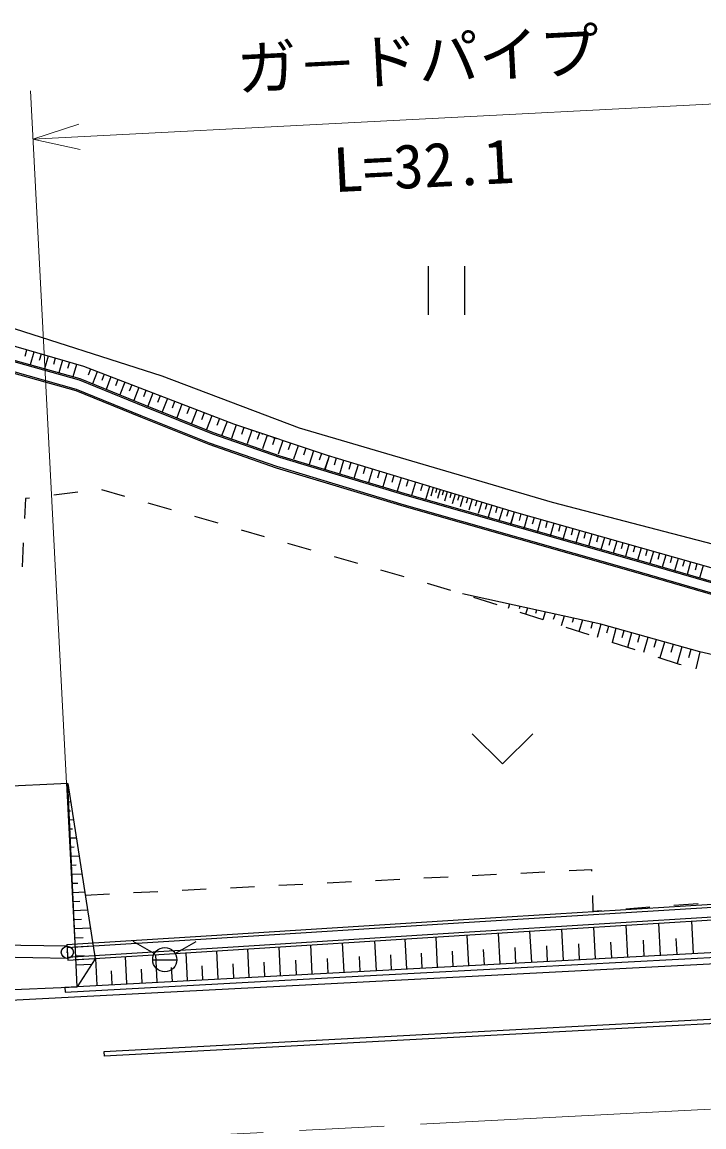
# Model space of a CAD drawing. Units: millimetres, scale not verified. Extents: x 40000 to 680000, y 20000 to 380000.
# Drawn here: x 309175 to 337322, y 299188 to 344831 of the extents above; entities that cross this region are included whole.
import ezdxf
from ezdxf.enums import TextEntityAlignment as Align

# ---------------------------------------------------------------- set-up
doc = ezdxf.new("R2010")
doc.units = ezdxf.units.MM
doc.header["$LTSCALE"] = 1000
doc.header["$PDMODE"] = 32
doc.header["$PDSIZE"] = 500
doc.linetypes.add('CHAIN', pattern=[18.5, 12, -1.5, 3.5, -1.5])
for name, color, linetype, lineweight in [('S-BGD', 7, 'Continuous', 25), ('S-BMK', 2, 'CHAIN', 13), ('S-STR-HTXT', 7, 'Continuous', 13)]:
    doc.layers.add(name, color=color, linetype=linetype, lineweight=lineweight)
doc.styles.add('@ＭＳ ゴシック', font='')
doc.styles.add('ＭＳ ゴシック', font='')
doc.styles.get('@ＭＳ ゴシック').set_extended_font_data('@MS Gothic')
doc.styles.get('ＭＳ ゴシック').set_extended_font_data('MS Gothic')

msp = doc.modelspace()

# ---------------------------------------------------------------- linework, layer by layer
at = {"layer": 'S-BGD'}
for p, q in [((325935, 334743), (325935, 332743)), ((327435, 334743), (327435, 332743)), ((307961, 332450), (314950, 330213)), ((311725, 330603), (306071, 332242)), ((311550, 330035), (307650, 331125)), ((311569, 330092), (307663, 331184)), ((309362, 331284), (309286, 331018)), ((309660, 331198), (309507, 330668)), ((309955, 331113), (309879, 330849)), ((310250, 331028), (310099, 330503)), ((310543, 330943), (310468, 330682)), ((311401, 329599), (307555, 330674)), ((311420, 329656), (307567, 330733)), ((310836, 330859), (310686, 330339)), ((311127, 330775), (311052, 330516)), ((311418, 330691), (311269, 330176)), ((317911, 328221), (311725, 330603)), ((312002, 330496), (311906, 330246)), ((314246, 328941), (311550, 330035)), ((314269, 328997), (311569, 330092)), ((312280, 330389), (312085, 329884)), ((312561, 330281), (312463, 330026)), ((312842, 330173), (312645, 329659)), ((313128, 330063), (313028, 329804)), ((314950, 330213), (320618, 328070)), ((314074, 328515), (311401, 329599)), ((314096, 328570), (311420, 329656)), ((313413, 329953), (313212, 329431)), ((313702, 329842), (313601, 329579)), ((313991, 329730), (313787, 329200)), ((314284, 329617), (314181, 329350)), ((314578, 329505), (314370, 328966)), ((314875, 329390), (314770, 329118)), ((315172, 329276), (314961, 328728)), ((315473, 329160), (315367, 328884)), ((317054, 327811), (314246, 328941)), ((317075, 327867), (314269, 328997)), ((315775, 329044), (315561, 328487)), ((316080, 328926), (315972, 328645)), ((316386, 328808), (316168, 328243)), ((316696, 328689), (316586, 328404)), ((316892, 327380), (314074, 328515)), ((316913, 327436), (314096, 328570)), ((317006, 328570), (316785, 327995)), ((317320, 328449), (317208, 328159)), ((317634, 328328), (317409, 327744)), ((318014, 328187), (317826, 327625)), ((321782, 326925), (317911, 328221)), ((319816, 326846), (317054, 327811)), ((319835, 326903), (317075, 327867)), ((318148, 328142), (318146, 328136)), ((318333, 328080), (318239, 327799)), ((318266, 328103), (318264, 328098)), ((318383, 328063), (318379, 328050)), ((318653, 327973), (318465, 327411)), ((318501, 328024), (318498, 328016)), ((318619, 327984), (318612, 327965)), ((318737, 327945), (318733, 327934)), ((318854, 327905), (318846, 327880)), ((318973, 327866), (318879, 327585)), ((318972, 327866), (318967, 327852)), ((319090, 327827), (319079, 327795)), ((319293, 327759), (319104, 327197)), ((319207, 327787), (319201, 327770)), ((319325, 327748), (319312, 327709)), ((320618, 328070), (331054, 325002)), ((319674, 326409), (316892, 327380)), ((319692, 326466), (316913, 327436)), ((319443, 327708), (319436, 327688)), ((319612, 327652), (319518, 327371)), ((319560, 327669), (319545, 327624)), ((319678, 327630), (319670, 327606)), ((319932, 327545), (319744, 326983)), ((320252, 327437), (320158, 327157)), ((320571, 327330), (320383, 326769)), ((325075, 325256), (319816, 326846)), ((325092, 325314), (319835, 326903)), ((320891, 327223), (320797, 326943)), ((321211, 327116), (321023, 326555)), ((321529, 327010), (321435, 326729)), ((321848, 326903), (321660, 326344)), ((321848, 326903), (321677, 326339)), ((329500, 324589), (321782, 326925)), ((322147, 326812), (322062, 326531)), ((324945, 324815), (319674, 326409)), ((324962, 324872), (319692, 326466)), ((322447, 326722), (322277, 326160)), ((322745, 326632), (322661, 326351)), ((323044, 326541), (322875, 325982)), ((323341, 326452), (323257, 326172)), ((323639, 326362), (323470, 325804)), ((323935, 326272), (323851, 325994)), ((324232, 326183), (324064, 325627)), ((324527, 326093), (324443, 325816)), ((324823, 326004), (324656, 325451)), ((325117, 325915), (325034, 325639)), ((313422, 325233), (312461, 325510)), ((325411, 325826), (325245, 325275)), ((325705, 325737), (325622, 325463)), ((325998, 325649), (325832, 325100)), ((326152, 325602), (326045, 325250)), ((326290, 325560), (326236, 325380)), ((326429, 325518), (326318, 325150)), ((326578, 325473), (326521, 325285)), ((309314, 325144), (309274, 324319)), ((309486, 325165), (309314, 325144)), ((311471, 325413), (310479, 325289)), ((334445, 322584), (325075, 325256)), ((334462, 322642), (325092, 325314)), ((326727, 325428), (326611, 325043)), ((326887, 325380), (326828, 325183)), ((327047, 325331), (326925, 324928)), ((327218, 325280), (327156, 325073)), ((327389, 325228), (327262, 324805)), ((327573, 325172), (327507, 324956)), ((327756, 325117), (327622, 324674)), ((327952, 325057), (327884, 324830)), ((328148, 324998), (328008, 324533)), ((331054, 325002), (347351, 320744)), ((315344, 324679), (314383, 324956)), ((334318, 322142), (324945, 324815)), ((334335, 322200), (324962, 324872)), ((328358, 324934), (328286, 324696)), ((328568, 324871), (328420, 324382)), ((328792, 324803), (328716, 324552)), ((329016, 324735), (328861, 324221)), ((329256, 324663), (329176, 324399)), ((329495, 324590), (329331, 324049)), ((329495, 324590), (329341, 324046)), ((347480, 319480), (329500, 324589)), ((317265, 324125), (316304, 324402)), ((329770, 324512), (329692, 324240)), ((330044, 324434), (329889, 323890)), ((330315, 324357), (330238, 324086)), ((330586, 324280), (330433, 323741)), ((330855, 324204), (330779, 323936)), ((331123, 324128), (330972, 323595)), ((319187, 323571), (318226, 323848)), ((331389, 324052), (331313, 323787)), ((331654, 323977), (331504, 323450)), ((331917, 323902), (331842, 323640)), ((332180, 323828), (332031, 323306)), ((332439, 323754), (332366, 323494)), ((332699, 323680), (332553, 323164)), ((309225, 323320), (309177, 322321)), ((321109, 323017), (320148, 323294)), ((332956, 323607), (332883, 323350)), ((333213, 323534), (333068, 323024)), ((333467, 323462), (333395, 323208)), ((333722, 323389), (333578, 322885)), ((333973, 323318), (333902, 323067)), ((334225, 323246), (334083, 322748)), ((334477, 323175), (334406, 322926)), ((323030, 322463), (322070, 322740)), ((334729, 323103), (334587, 322606)), ((334982, 323031), (334911, 322782)), ((335236, 322959), (335093, 322459)), ((335491, 322887), (335419, 322636)), ((335745, 322814), (335602, 322311)), ((336002, 322741), (335930, 322489)), ((348817, 318412), (334445, 322584)), ((348830, 318470), (334462, 322642)), ((336258, 322669), (336114, 322162)), ((336516, 322595), (336444, 322341)), ((336774, 322522), (336629, 322013)), ((337033, 322448), (336960, 322193)), ((337292, 322375), (337147, 321863)), ((324952, 321908), (323991, 322186)), ((348712, 317963), (334318, 322142)), ((348726, 318022), (334335, 322200)), ((326874, 321354), (325913, 321631)), ((333072, 319953), (327351, 321217)), ((328781, 320751), (327830, 321061)), ((329303, 320786), (329246, 320600)), ((329728, 320692), (329697, 320592)), ((330682, 320132), (329731, 320442)), ((330038, 320623), (329962, 320367)), ((330410, 320541), (330365, 320393)), ((330775, 320460), (330669, 320136)), ((331178, 320371), (331098, 320153)), ((331552, 320289), (331430, 319888)), ((331936, 320204), (331878, 320027)), ((332307, 320122), (332163, 319649)), ((332729, 320037), (332650, 319785)), ((332584, 319512), (331633, 319822)), ((333072, 319953), (332918, 319403)), ((337156, 318809), (333072, 319953)), ((333382, 319866), (333303, 319585)), ((333692, 319779), (333531, 319204)), ((334013, 319689), (333931, 319395)), ((334334, 319599), (334166, 318997)), ((334668, 319506), (334582, 319198)), ((334486, 318893), (333535, 319203)), ((335001, 319413), (334825, 318782)), ((335347, 319316), (335257, 318993)), ((335693, 319219), (335509, 318560)), ((336052, 319118), (335958, 318781)), ((336411, 319018), (336218, 318329)), ((336784, 318914), (336687, 318568)), ((337156, 318809), (336996, 318108)), ((344495, 317129), (337156, 318809)), ((336319, 318296), (335436, 318583)), ((336388, 318277), (336319, 318296)), ((327758, 315431), (329008, 314181)), ((330258, 315431), (329008, 314181)), ((311066, 313372), (307070, 313192)), ((311443, 304980), (311066, 313372)), ((311066, 313372), (312191, 306133)), ((311100, 312623), (311182, 312626)), ((311117, 312248), (311179, 312251)), ((311134, 311873), (311298, 311881)), ((311151, 311499), (311253, 311503)), ((311167, 311124), (311414, 311135)), ((311184, 310750), (311328, 310756)), ((311201, 310375), (311530, 310390)), ((311218, 310000), (311403, 310009)), ((311235, 309626), (311646, 309644)), ((325764, 309472), (326763, 309522)), ((327762, 309572), (328761, 309623)), ((329759, 309673), (330758, 309723)), ((331757, 309774), (332682, 309820)), ((332682, 309820), (332684, 309747)), ((311251, 309251), (311478, 309261)), ((315777, 308968), (316776, 309018)), ((317774, 309069), (318773, 309119)), ((319772, 309169), (320771, 309220)), ((321769, 309270), (322768, 309321)), ((323767, 309371), (324766, 309421)), ((311268, 308876), (311762, 308899)), ((311782, 308767), (312781, 308817)), ((313780, 308867), (314778, 308918)), ((332717, 308747), (332738, 308106)), ((311285, 308502), (311552, 308514)), ((311302, 308127), (311877, 308153)), ((327619, 307766), (338530, 308441)), ((327627, 307642), (338537, 308316)), ((332738, 308106), (333095, 308131)), ((334093, 308203), (335090, 308274)), ((336088, 308346), (337085, 308417)), ((311319, 307753), (311627, 307766)), ((316767, 307081), (327619, 307766)), ((316775, 306957), (327627, 307642)), ((327652, 307242), (338563, 307917)), ((327660, 307118), (338571, 307792)), ((336893, 306351), (336822, 307684)), ((311336, 307378), (311993, 307408)), ((316800, 306557), (327652, 307242)), ((328908, 305924), (328840, 307191)), ((330212, 305994), (330143, 307271)), ((331526, 306064), (331457, 307352)), ((332852, 306135), (332782, 307434)), ((334188, 306206), (334118, 307517)), ((335535, 306279), (335464, 307600)), ((303482, 304151), (360405, 307121)), ((311025, 306652), (305982, 306738)), ((311021, 306726), (316767, 307081)), ((311021, 306726), (311061, 306077)), ((311029, 306601), (316775, 306957)), ((311352, 307003), (311702, 307019)), ((314632, 306347), (313766, 306847)), ((315498, 306347), (316364, 306847)), ((316808, 306433), (327660, 307118)), ((322470, 305581), (322407, 306788)), ((323800, 305650), (323734, 306871)), ((323800, 305650), (323736, 306872)), ((325060, 305718), (324994, 306950)), ((326331, 305786), (326265, 307030)), ((327614, 305855), (327547, 307111)), ((332189, 306099), (332154, 306746)), ((333520, 306171), (333485, 306823)), ((334862, 306243), (334826, 306900)), ((336214, 306315), (336179, 306978)), ((311053, 306202), (316800, 306557)), ((311061, 306077), (316808, 306433)), ((311369, 306629), (312109, 306662)), ((311386, 306254), (311732, 306270)), ((314750, 305176), (314691, 306304)), ((316007, 305242), (315947, 306383)), ((317275, 305309), (317214, 306463)), ((318555, 305376), (318494, 306543)), ((319848, 305443), (319786, 306624)), ((321153, 305512), (321090, 306706)), ((323800, 305650), (342463, 306649)), ((323810, 305451), (342474, 306450)), ((324430, 305684), (324397, 306298)), ((325696, 305752), (325662, 306371)), ((326973, 305820), (326939, 306445)), ((328261, 305889), (328227, 306520)), ((329560, 305959), (329526, 306595)), ((330869, 306029), (330835, 306670)), ((311056, 306151), (305973, 306238)), ((312191, 306133), (311393, 306097)), ((311403, 305879), (312045, 305908)), ((312191, 306133), (311443, 304980)), ((312272, 305046), (312215, 306149)), ((313505, 305111), (313447, 306226)), ((314565, 306097), (315565, 306097)), ((316641, 305275), (316611, 305849)), ((317915, 305342), (317885, 305922)), ((319201, 305409), (319171, 305996)), ((320500, 305478), (320469, 306071)), ((321811, 305546), (321780, 306147)), ((323135, 305616), (323103, 306223)), ((310942, 304958), (323800, 305650)), ((310953, 304758), (323810, 305451)), ((312889, 305079), (312860, 305633)), ((314128, 305144), (314098, 305705)), ((315378, 305209), (315349, 305776)), ((307447, 304801), (311443, 304980)), ((310942, 304958), (310953, 304758)), ((348108, 304203), (335220, 303499)), ((348118, 304023), (335230, 303320)), ((335220, 303499), (322342, 302807)), ((335230, 303320), (322352, 302627)), ((322342, 302807), (312552, 302288)), ((322352, 302627), (312562, 302108)), ((312552, 302288), (312562, 302108))]:
    msp.add_line(p, q, dxfattribs=at)
msp.add_circle((315065, 306097), 500, dxfattribs=at)
msp.add_point((311041, 306401), dxfattribs=at)
at = {"layer": 'S-BMK'}
msp.add_line((270193, 296406), (356825, 300926), dxfattribs=at)
at = {"layer": 'S-STR-HTXT'}
for p, q in [((311394, 305979), (309516, 341987)), ((309620, 339990), (341676, 341663)), ((311522, 340608), (309620, 339990)), ((309620, 339990), (311576, 339574))]:
    msp.add_line(p, q, dxfattribs=at)

# ---------------------------------------------------------------- texts
at = {"layer": 'S-STR-HTXT', "style": 'ＭＳ ゴシック'}
msp.add_text('ガ－ドパイプ', height=1833, rotation=2.987, dxfattribs=at).set_placement((325596, 341825), align=Align.BOTTOM_CENTER)
at = {"layer": 'S-STR-HTXT', "style": '@ＭＳ ゴシック'}
msp.add_text('L=32.1', height=1833, rotation=2.987, dxfattribs=at).set_placement((325700, 339828), align=Align.TOP_CENTER)

doc.saveas('drawing.dxf')
